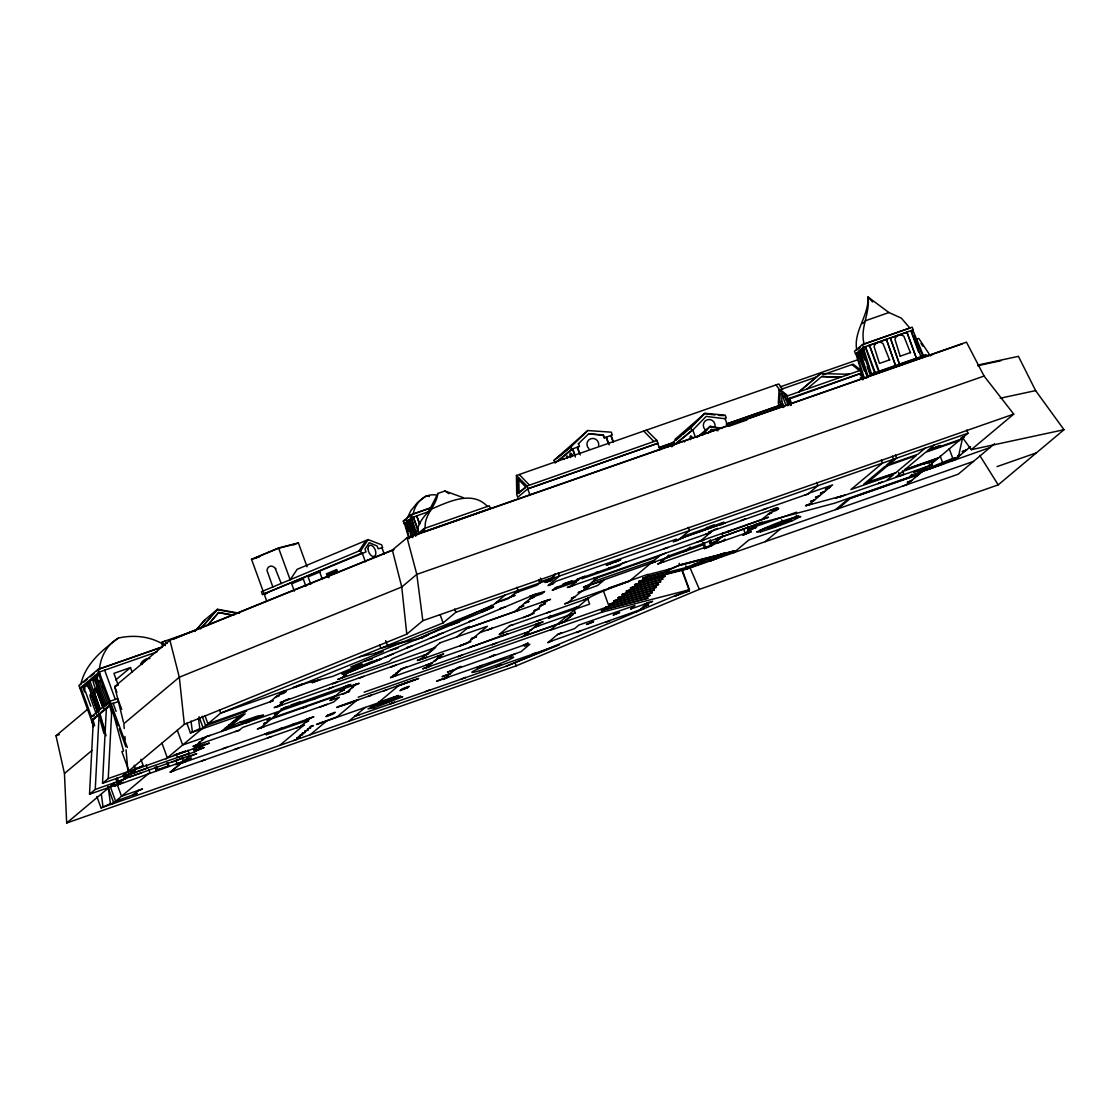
<?xml version="1.0" encoding="UTF-8"?>
<svg xmlns="http://www.w3.org/2000/svg" width="1120" height="1120" viewBox="0 0 1120 1120"><rect width="100%" height="100%" fill="white"/><g stroke="black" fill="none" stroke-linecap="round" stroke-linejoin="round"><path stroke-width="1.5" d="M889.686 359.856L879.438 363.426L874.062 346.556A5.642 5.53 50 0 1 882.952 343.448L889.56 359.954M900.186 356.244L894.95 339.262A5.642 5.53 50 0 1 903.826 336.154L910.434 352.66M845.824 374.584L849.282 374.304L820.582 373.562L816.508 376.978L779.086 390.068L778.302 403.2L779.31 405.986L782.404 404.894M779.31 405.986L780.78 404.754L779.758 401.968L780.178 393.036L785.372 397.264L786.38 400.05L860.538 373.506L862.848 379.876M783.902 407.246L781.732 401.282L782.068 393.834M109.214 787.346L89.516 794.234L93.198 722.932M89.516 794.234L95.242 789.432L99.12 714.644L104.468 729.358M130.088 773.696L102.508 783.342L106.372 708.554M102.508 783.342L108.234 778.54L111.832 708.974M416.556 534.324C417.452 523.838 424.172 514.794 432.39 508.634C449.092 501.578 472.346 490.126 487.508 506.52M96.782 671.23L99.456 668.99C100.73 656.544 107.282 644.168 118.51 638.022C133.462 634.704 149.968 636.174 163.156 644.35M856.8 350.266C853.034 331.422 869.036 315.938 867.986 296.996L888.93 312.536L901.39 318.164L909.874 328.09L864.178 344.078C859.572 328.132 870.38 313.18 867.986 296.996L872.578 301.966M935.634 465.962L930.972 467.838L958.328 457.17L962.808 436.926M409.836 516.936L413.182 514.122C414.96 503.3 424.102 493.206 435.862 494.97M80.738 684.684C85.19 663.866 102.298 650.006 118.51 638.022M463.498 497.756L444.948 490.98L437.878 493.444C436.436 506.282 423.64 514.794 425.292 528.276L417.648 534.688M406.49 519.736L410.83 510.734L417.34 502.698L425.628 496.16L429.436 496.37M428.512 511.882L437.878 493.444M545.72 581.77L551.81 580.062L544.88 582.484L548.268 579.642L552.216 578.256L555.03 573.888M552.216 578.256L555.296 574.336M358.904 551.054L365.904 540.54M361.158 550.102L368.158 539.602L381.668 544.838L382.676 547.624L378.14 548.786L377.118 546L369.278 542.682L364.994 549.122L366.016 551.908L262.444 594.496L261.436 591.71L361.158 550.102L360.444 550.284L361.466 553.07M681.884 569.03L689.416 589.722L602.014 612.192L550.06 630.35L576.044 608.58L548.464 618.212L550.424 615.482M650.538 563.444L666.498 557.704L668.668 555.044M666.498 557.704L668.528 555.996L759.472 523.25L834.862 503.118L909.636 476.98L911.778 474.362M194.796 631.512L204.778 619.948L217.504 609.28L239.456 613.27M196.35 629.86L205.226 619.584M200.438 628.922L217.07 609.644L237.328 613.34M201.992 627.27L217.504 609.28M207.41 625.464L218.68 612.472L233.856 615.23M207.592 625.31L218.68 612.472M702.45 435.274L710.206 426.286L722.022 428.428M708.05 433.328L711.368 429.478L718.116 430.71M674.968 439.39L705.012 413.294L725.242 415.198L726.264 417.984L724.374 418.67L706.146 416.402L693.35 429.52L671.706 446.782M691.32 427.28L704.564 413.672L714.966 414.932M683.564 433.776L705.012 413.294M578.48 443.66L579.502 446.446L571.62 449.19L555.114 463.036L554.092 460.25L587.776 430.542L611.31 432.18L612.332 434.966L604.128 437.99L603.12 435.204L588.574 433.86L603.442 434.938L604.45 437.724M556.92 458.458L571.788 445.998L587.776 430.542M578.172 443.926L588.882 433.594M820.582 373.562L798.854 391.93L816.508 376.978M841.232 377.202L821.674 376.544L806.708 389.186M162.512 646.828L98.126 669.326L78.904 685.454L93.268 725.158M83.412 682.444L87.416 679.084M90.09 676.844L94.108 673.484M79.912 688.24L99.148 672.112L156.926 651.924M100.016 709.072L90.09 681.45L82.782 686.798C87.64 702.198 81.256 677.026 89.236 688.562M97.342 675.36L95.774 675.92L106.386 705.096L105.112 706.174L94.5 676.984L99.106 673.106M83.72 686.784L86.394 684.544M88.816 682.514L99.764 673.33M115.752 679.91L130.466 667.576L132.09 672.056M977.97 365.05L1018.416 356.342L1035.608 390.6L1064 429.716L998.2 484.876L699.37 589.358L516.32 665.798L66.668 823.004L64.456 773.5L56 735.77L88.004 708.932M962.164 437.108L971.292 449.68L1013.74 414.106L984.074 376.054L966.462 342.146L407.064 537.726L392.35 550.06L169.904 640.276L114.716 686.532L123.438 722.148M90.538 717.43L109.774 701.302L117.684 698.656L121.744 709.38M118.286 701.652L110.782 704.088L91.56 720.216L93.366 726.922M93.38 719.446L109.816 705.67M98.868 715.036L100.142 713.972M106.134 708.96L107.408 707.882M64.456 773.5L91.994 750.414M407.526 522.732L404.292 523.866L403.284 521.08L410.872 514.71L431.914 507.36M404.292 523.866L411.88 517.496L410.872 514.71M405.706 523.362L411.88 518.196M66.668 823.004L114.94 782.544M122.206 776.454L184.352 724.36L406.784 634.144L422.828 620.69L1013.74 414.106M201.46 745.822L200.186 746.886L209.342 743.064L127.708 772.226L136.85 768.404M117.068 782.11L126.224 778.288L117.068 782.11L115.878 778.848M143.262 765.73L134.106 769.552L143.262 765.73L140.896 759.22M117.096 784.588L135.814 768.894M132.202 773.262L133.476 772.198L124.32 776.02L189.14 753.452L187.95 750.204M416.906 534.548L423.962 528.612L489.342 505.764L490.364 508.55L424.984 531.398L423.962 528.612M123.522 782.278L114.366 786.1L184.982 760.788L175.826 764.61L177.1 763.546L175.91 760.284M129.948 776.888L141.638 772.8M96.866 796.474L101.024 807.884L110.418 803.67L108.178 786.492M186.872 723.156L190.428 732.942L199.822 728.714L198.478 718.41M110.418 803.67L109.774 804.202L113.708 802.83L107.912 786.912M199.822 728.714L199.192 729.26L203.112 727.874L199.052 716.73M112.434 803.894L149.884 772.506L148.708 769.286M166.054 758.94L220.682 713.146L443.114 622.93L455.854 612.262L967.974 433.216L966.798 429.968M166.95 762.79L168.14 766.052L157.514 769.944L156.324 766.696M132.65 795.27L138.544 790.328M185.626 751.478L173.544 755.496M203.154 737.856L202.524 738.388L205.674 737.282M200.06 743.918L195.608 745.71L206.822 736.316L210.252 735.364M171.038 771.708L190.596 755.314L123.648 779.086M176.26 754.292L177.45 757.54L189.14 753.452M183.512 760.872L182.238 761.936L191.38 758.114L183.512 760.872L182.322 757.61M194.838 751.366L203.994 747.544L194.838 751.366L193.648 748.118M188.37 754.096L194.67 751.898L201.992 745.752M242.802 712.754L245.098 710.836M174.454 770.476L170.002 772.282L180.446 763.532L306.32 719.614M185.178 761.88L181.748 762.832M221.284 731.514L240.45 715.456M224.434 730.408L225.064 729.876L221.914 730.982M243.6 714.35L239.806 715.988M226.002 729.862L245.168 713.804L190.428 732.942M554.092 460.25L571.788 445.998M517.944 493.444L525.686 486.948L517.58 478.562L517.944 493.444L525.574 487.62M516.446 475.468L526.904 485.926L527.926 488.712L517.734 497.252L516.712 494.466L516.446 475.468L778.778 383.95L782.684 389.312M269.402 702.338L277.704 695.38L284.018 693.168L286.174 691.362L279.874 693.56L282.128 691.67M235.522 731.514L238.952 730.562L242.634 727.468L270.214 717.822L267.036 720.496L349.608 691.32L346.458 692.412M245.7 722.974L249.648 721.602M557.928 461.244L572.74 448.84A874.482 160.496 70.7 0 0 575.008 455.014M201.544 761.012L205.478 759.64M285.292 690.564L281.498 692.202M222.992 748.664L226.926 747.278M280.518 704.326L281.89 703.752M282.086 704.872L277.522 706.776L285.362 700.196L289.31 698.824L288.666 699.356M234.528 749.476L238.476 748.104M264.404 726.544L259.952 728.35L285.166 707.21L288.596 706.272M290.85 705.096L300.426 701.68M264.754 734.062L269.206 732.256L266.14 734.818L303.968 721.588L307.02 719.026L313.852 716.772L306.502 719.46M302.484 708.106L306.432 706.72M312.676 699.566L316.61 698.18M267.526 737.94L271.46 736.568M280.182 728.658L282.408 727.888M329.364 688.338L328.734 688.87L333.298 686.966M337.106 681.856L280.154 702.646L284.088 701.274M341.558 678.118L348.138 672.602L535.304 594.286L544.684 591.444L541.926 593.754L531.398 597.562M292.796 724.248L295.022 723.478M319.55 707.266L333.592 702.058L339.318 697.242L329.868 700.546L348.208 685.174L343.756 686.98M296.576 727.79L300.006 726.838L310.954 717.654M327.278 704.256L257.32 729.036L261.1 727.398M333.018 699.454L333.648 698.922L330.498 700.014M359.646 677.754L359.002 678.286L363.58 676.382M279.664 745.43L304.234 724.822L301.084 725.928M341.88 694.33L345.31 693.378L356.524 683.984L352.072 685.79M293.636 740.544L296.8 739.438M530.054 495.25L527.73 488.88L657.916 443.268L656.908 440.482L646.45 430.024M320.446 723.086L321.202 722.442M329.868 715.176L332.024 713.37M340.69 706.104L414.988 679.63L413.966 680.484M310.184 734.762L326.746 720.874M391.902 666.484L391.258 667.016L395.836 665.098M358.162 697.2L550.83 629.706M364.154 692.174L609.014 606.312L603.218 590.394M368.186 696.5L371.518 695.044L370.944 695.534M402.472 668.444L392.28 676.984L431.676 663.208M666.708 447.328L691.768 426.902M668.08 446.754L671.958 443.506M675.822 440.258L680.988 435.932M406.658 666.862L400.26 669.536L443.702 653.912L437.29 656.586L438.186 655.844M675.654 444.038L692.776 429.688M424.144 655.2L423.514 655.732L427.448 654.36L435.722 647.416L332.528 683.76L336.462 682.388M383.6 691.11L386.932 689.668L386.358 690.144M348.796 721.266L365.344 707.378M358.47 715.078L359.1 714.546L355.166 715.918M491.288 605.556L492.268 605.304L419.062 638.372M505.162 595.014L487.704 609.658L350.7 666.974L362.208 664.02L332.514 676.452L306.684 683.088L220.682 713.146L219.492 709.898M456.918 636.902L469.406 626.43L392.28 658.7L388.836 661.584L337.624 679.49L342.202 677.586M500.976 600.838L495.026 603.512M501.606 600.628L500.836 601.258L508.396 598.612L518.084 590.506L516.88 587.23M697.284 437.122L710.206 426.286M724.066 415.604L718.424 415.352M441.868 654.668L425.95 668.024L430.528 666.106M438.662 658.126L436.45 659.204M711.368 429.478L714.364 430.416M725.018 418.446L727.916 426.412M519.26 591.43L514.696 593.348M440.706 657.566L441.35 657.034L437.094 658.672M393.708 697.466L394.478 696.822M403.144 689.57L405.3 687.75M389.984 704.06L394.562 702.156L393.918 702.688M553.42 577.248L541.604 581.378L537.012 585.228L515.326 592.816M486.962 630.35L492.45 628.054L491.68 628.698M458.752 656.236L458.122 656.768L462.7 654.864M468.944 647.696L473.522 645.778M547.862 581.434L547.232 581.966L551.166 580.594L554.554 577.752M472.878 646.324L504.364 634.69L503.09 635.754M514.066 612.094L535.304 594.286L529.732 596.246L532.084 595.644M518.644 610.19L466.914 628.516M862.386 323.624L866.082 320.53L888.93 312.536M425.432 691.67L430.01 689.752L429.38 690.284M448.476 677.068L443.254 679.518L457.268 667.772L461.202 666.4L459.928 667.464M552.958 589.904L556.164 588.784M558.138 586.74L552.174 590.17L572.74 582.988M503.608 632.716L499.156 634.522L509.852 625.548L513.282 624.596M779.086 390.068L786.828 396.046L787.85 398.832L786.38 400.05M523.11 617.708L534.1 613.116L527.842 616.056M492.898 644.294L492.254 644.84L496.832 642.922M507.024 634.382L507.654 633.85L503.72 635.222M791.308 405.202L788.998 398.832L787.612 399.616L789.264 404.432M781.48 405.132L782.74 404.068L780.78 404.754M572.558 583.324L576.352 581.686M821.674 376.544L839.58 377.16M460.894 679.266L465.458 677.362L464.828 677.894M574.518 584.962L570.066 586.768L581.014 577.584L584.962 576.212L581.91 578.774L619.724 565.544L622.776 562.982L626.206 562.03M478.016 666.736L476.742 667.814L481.95 665.364M489.482 657.132L494.69 654.682L493.416 655.76M862.526 344.498L854.504 351.218L855.526 354.004L863.548 347.284L913.178 329.924L912.17 327.138L862.526 344.498L863.548 347.284M858.018 349.23L860.482 347.172M537.096 621.012L541.03 619.626M546.77 612.892L550.718 611.52M857.486 353.318L863.184 348.544M871.598 374.234L863.226 347.55L865.508 346.584L875.266 372.694L870.968 374.766L862.582 348.082M595.938 572.614L598.164 571.844M525.07 633.052L524.426 633.584L528.374 632.212M535.262 624.512L539.826 622.594L523.908 635.95L563.304 622.174L573.496 613.634M522.088 636.706L528.486 634.032L527.604 634.788M527.744 631.96L527.114 632.492L528.682 631.946M611.66 563.08L606.298 565.264L620.83 559.622L614.964 562.24L615.594 561.694M594.188 578.088L593.432 578.718L598.164 577.066M585.48 586.418L584.836 586.95L603.75 580.342L597.632 585.466L578.088 592.606L581.238 591.5M539.868 625.268L533.47 627.942M548.464 618.212L550.886 616.182M588.112 585.494L598.92 576.436M608.552 568.204L610.778 567.434M567.742 602.826L581.882 590.968M583.058 590.562L589.176 585.438M496.342 666.876L500.92 664.958L500.276 665.49M511.504 655.032L510.23 656.096L515.438 653.66M522.97 645.428L528.178 642.978L524.356 646.184L529.872 644.252L520.954 651.728L436.66 681.198L445.172 677.908M574.518 607.922L577.948 606.97L588.644 598.01L584.192 599.816M860.538 373.506L859.264 374.57L861.91 372.932L860.888 370.146L853.146 364.168L822.962 374.724M559.118 623.77L565.516 621.082L564.634 621.838M569.814 614.796L568.918 615.538L575.33 612.864L574.168 609.686M906.948 332.262L916.51 358.526L906.948 332.262L890.554 337.988M860.006 374.318L860.636 373.786L862.47 378.518M912.226 330.722L912.856 330.19L923.608 356.048L922.964 356.58L914.242 335.58M531.804 654.472L536.368 652.568L535.738 653.1M551.95 640.892L547.764 642.726L558.208 633.976L561.624 632.786L560.868 633.416M865.704 378.406L870.786 374.136L925.946 354.858L923.398 356.986M664.02 548.814L667.968 547.442M509.348 625.982L588.14 598.43A38.206 2.604 -20 0 1 629.328 581.224L660.898 554.764M665.63 553.112L660.128 555.408M577.556 631.946L576.786 632.576L580.972 630.742M659.47 563.262L665.826 557.914M668.71 569.324L669.284 570.906L647.85 576.422L647.78 574.406L608.65 588.084M589.876 623.28L590.646 622.636M663.152 562.086L664.034 561.344L657.636 564.018L745.15 533.316L755.37 524.748M670.026 556.332L663.614 559.006L703.36 544.796M592.242 622.454L593.012 621.81M707.77 527.1L706.272 527.772M682.416 552.118L686.196 550.48M685.566 551.012L690.312 547.036M705.782 534.212L709.73 532.84M696.514 542.374L701.092 540.456M613.886 614.502L613.13 615.146L619.668 612.486L613.76 614.614M606.578 621.796L605.808 622.44L609.98 620.606M615.482 614.32L616.252 613.676M704.396 539.616L699.818 541.534L713.818 529.788L717.766 528.402L717.122 528.948M725.214 522.942L720.776 524.748L723.828 522.186L686.014 535.402L682.948 537.964L679.014 539.336M630.98 608.902L634.928 605.472L578.858 625.072L574.644 628.6L557.452 634.62M702.842 542.206A775.236 760.242 50 0 1 704.41 548.604L712.586 545.216L711.41 541.982M710.038 543.886L718.228 540.484L710.038 543.886A775.236 760.242 50 0 0 709.268 540.68M722.806 533.176L721.714 534.1L768.502 517.202L567.364 587.496L571.144 585.858M711.662 545.02L721.882 536.466M726.838 532.308L728.42 531.216M741.16 520.548L745.738 518.63L745.094 519.162M712.852 544.614L723.058 536.046M728.014 531.888L729.106 530.978M712.586 545.216L704.396 548.604M723.856 535.766L715.666 539.168L762.454 522.27L754.278 525.672M728.812 531.622L729.904 530.698M732.354 529.844L727.79 531.748M635.586 611.646L634.83 612.29L638.246 611.1L648.69 602.336L644.504 604.17M718.298 542.808L723.324 540.61M722.498 541.212L725.046 539.084M723.814 540.876L724.71 540.134M763.042 509.712L766.976 508.34M770.7 510.216L775.278 508.298L772.38 510.734L778.68 508.522L776.524 510.342L770.21 512.54L761.908 519.512M760.326 520.604L761.418 519.68M765.058 518.406L765.688 517.874L762.538 518.98M751.198 531.72L743.008 535.108L751.198 531.72A775.236 760.242 50 0 1 749.728 528.752M804.79 495.124L808.738 493.738L683.648 537.376M807.436 494.438L817.88 485.688L816.69 482.426M765.184 541.702L780.472 528.892M845.068 494.858L840.49 496.762L932.33 464.688L931.154 461.44M884.772 466.578L863.716 484.232L895.272 473.186L916.328 455.546L884.464 466.844M835.618 509.6L848.442 498.862L919.352 474.068M887.922 465.472L868.266 481.95L895.79 472.766M889.378 464.254L896.672 458.136L895.51 454.958M837.984 508.774L850.43 498.358L918.974 474.39M878.99 482.986L878.36 483.532L882.938 481.614M886.872 480.242L893.494 474.684L850.906 489.58L882.49 463.106L881.328 459.914M925.078 448.21L917.798 454.314L886.228 465.346L893.522 459.242L892.36 456.064M895.902 477.078L902.524 471.534L936.124 459.396M934.318 444.976L927.038 451.08L960.694 439.32M924.7 463.386L934.934 459.802M909.636 476.98L912.184 474.838L943.698 463.82L946.246 461.692M902.594 486.192L907.172 484.274M906.528 484.806L923.09 470.932M967.974 433.216L929.768 465.234L928.592 461.986M925.456 470.106L930.034 468.202L929.39 468.734M950.67 461.286L955.248 459.382M954.604 459.914L970.494 446.586M994.518 443.786L958.216 474.208L686.952 569.044L638.764 581.392L639.338 582.988L664.902 576.408L664.328 574.826L667.03 573.692L666.456 572.096L642.908 578.144L643.496 579.74L688.758 568.176L728.882 552.846L678.748 565.726L666.33 570.92M777.252 524.65C774.074 526.414 785.036 522.046 779.1 523.95M794.472 517.174L784.196 521.696M786.66 521.066L798.686 515.704M791.77 520.94L800.758 516.558C785.386 518.644 770.686 525.462 756.644 531.986L760.578 531.846L775.138 527.268L791.77 520.94L791.196 519.344M565.362 583.24L564.368 583.828L565.124 583.674M938.042 446.754L939.036 446.152L936.894 446.74M379.078 703.794L367.99 708.862L374.234 707.854L402.654 696.738L396.41 697.732L379.078 703.794L378.504 702.198M375.984 705.208L396.97 697.088M387.828 701.316L400.498 695.87M592.886 621.922L593.614 621.6L586.474 624.47L592.62 622.132M266.84 601.384L251.524 559.286L278.572 547.974L298.368 542.892L307.062 566.762M293.594 544.88L298.368 542.892M368.158 539.602L297.164 569.31L290.164 579.81L278.572 547.974M294.35 591.178L291.662 583.8L303.73 578.816M310.786 584.234L308.098 576.842L320.166 571.872M336.196 571.102L327.824 574.602L328.958 577.71M318.654 680.008L312.214 682.696L321.006 679.406M421.89 637.658L428.078 635.068L425.25 635.796M393.176 653.996L386.666 656.6M665.77 570.85L679.7 564.914L735.014 550.69L711.522 560.532L710.808 560.714L733.348 551.278L679.448 565.138M666.456 572.096L669.284 570.906M725.158 552.566L685.594 567.658L665.882 572.726M662.186 577.556L662.774 579.138L635.194 586.236L634.62 584.64L664.902 576.408M660.058 580.272L660.646 581.868L631.05 589.47L630.462 587.888L662.774 579.138M657.93 583.002L658.504 584.598L626.892 592.718L626.318 591.122L660.646 581.868M655.802 585.732L656.376 587.328L622.748 595.966L622.174 594.37L658.504 584.598M653.66 588.462L654.248 590.044L618.604 599.214L618.03 597.618L656.376 587.328M651.532 591.178L652.106 592.774L614.46 602.448L613.872 600.866L654.248 590.044M649.404 593.908L649.978 595.504L610.302 605.696L609.728 604.1L652.106 592.774M647.262 596.638L647.85 598.234L606.158 608.944L605.584 607.348L649.978 595.504M647.85 598.234L601.426 610.596L602.014 612.192M811.762 503.734L806.19 505.68L841.134 496.23L835.562 498.176L838.796 496.832M101.024 807.884L506.366 666.162L689.416 589.722M681.688 569.618L689.402 590.828L675.262 596.008L678.496 594.664L676.172 595.252M173.18 639.268L394.002 549.71M375.354 653.24L492.282 605.822M296.352 686.7L383.208 651.476L359.632 656.796M566.846 582.638C554.68 587.608 572.712 581.308 569.87 581.616M935.256 447.342L932.778 448.518L940.646 445.55L931.168 449.134L936.908 447.342M932.33 464.688L913.528 472.248L918.918 470.428M958.328 457.17L952.77 458.374L927.262 468.636L917.056 470.834M932.372 467.53L928.844 468.958L934.234 467.138M506.366 666.162L559.37 644.84L354.522 716.45M775.236 525.098L779.716 523.39M776.062 525.098L783.636 522.214M171.752 762.244L184.296 757.512M566.524 582.722L569.03 581.826M566.02 583.618L572.264 580.93L568.484 582.05M868.364 345.744L885.794 339.654M912.856 330.19L910.896 330.876L918.652 352.226M857.122 353.444L860.328 352.324M413.182 514.122L432.306 507.43M780.192 386.876L857.724 359.772M915.474 339.584L918.778 338.422L930.37 355.824M429.702 511.266L411.656 517.692L416.612 534.422M403.284 521.08L406.518 519.946M526.722 486.094L656.908 440.482M900.326 356.132L910.56 352.548M786.646 396.2L860.888 370.146M527.926 488.712L657.916 443.268M787.85 398.832L861.91 372.932M779.758 401.968L781.732 401.282M859.908 374.038L860.636 373.786M659.092 447.524L673.82 442.386M726.18 424.074L781.816 404.628M659.834 447.398L674.464 442.288M726.488 424.088L779.128 405.692M782.11 404.6L781.368 404.866L781.998 404.32L783.104 407.526M860.286 377.874L863.562 376.726M879.648 371.42L895.972 365.708M899.234 364.574L917.182 358.288M410.046 536.956L962.346 343.868M728.84 426.286L747.012 419.93M162.274 647.136L162.106 642.082L195.776 630.308M99.456 668.99L162.414 646.982M94.5 676.984L96.068 676.424M130.466 667.576L113.918 673.358L118.272 685.3M86.324 685.566L80.808 687.498L91.434 716.674L94.192 715.708M100.912 680.302C96.908 685.65 95.9 672.77 99.96 675.108M984.074 376.054L416.808 574.378L401.758 587.006L179.312 677.222L123.816 723.73L124.236 728.532M117.082 685.706L114.716 686.532L116.872 692.454M95.186 718.312L92.82 719.138L94.64 725.858M56 735.77L59.304 734.608M709.338 526.554L714.07 524.888M510.384 596.96L515.116 595.294L496.244 602.49M808.962 493.164L832.594 484.904L809.424 504.322L805.49 505.708L810.054 503.79M959.238 440.538L925.582 452.312L904.316 470.036L938.182 458.192M683.97 537.11L721.784 523.894M679.518 538.916L683.466 537.544M548.632 585.116L553.35 583.464M606.928 564.732L620.326 560.042M673.904 541.31L678.636 539.658M829.92 487.144L825.356 489.048L829.29 487.676M488.922 608.636L493.654 606.984L481.516 612.248M824.964 491.302L820.386 493.22L824.32 491.834M712.544 530.852L708.61 532.224L777.798 507.738L774.004 509.362M622.076 563.57L576.982 579.432L580.132 578.34M622.272 563.416L710.514 532.56M534.674 594.832L538.608 593.446M578.9 579.362L554.932 587.874M819.994 495.474L815.416 497.378L819.35 496.006M768.586 513.912L771.736 512.806L767.956 514.444M572.488 583.198L575.722 582.232M530.39 598.416L534.324 597.03L529.76 598.948M815.024 499.632L810.446 501.536L814.394 500.164M572.292 584.766L574.658 583.94M904.82 469.602L938.686 457.772M525.154 602.798L529.102 601.412L524.524 603.33M597.394 577.71L659.372 556.038M934.668 459.844L923.79 464.1M966.7 449.778L962.122 451.682L966.07 450.31M519.932 607.18L523.866 605.808L519.288 607.712M592.298 581.98L654.276 560.308M755.272 526.652L796.544 512.218M958.342 455.49L960.974 454.58M588.868 584.85L583.38 587.146L655.578 561.54L650.846 563.192M957.712 456.022L960.33 455.112M467.11 628.362L548.086 600.054L530.264 614.992L479.752 632.646M662.97 560.322L660.758 561.4L662.326 560.854M276.08 696.738L279.23 695.632L275.45 697.27M990.066 447.524L918.512 472.85L922.446 471.464M347.508 673.134L343.56 674.52L351.358 671.258M918.442 474.838L913.864 476.742L917.798 475.37M270.032 701.806L273.182 700.714L207.942 723.828L204.96 715.638M344.33 675.808L346.5 675.136L342.804 677.082M243.446 712.222L246.596 711.116L205.66 725.746L202.174 716.198M575.134 596.624L571.34 598.262L574.49 597.17M911.82 480.382L907.242 482.286L911.19 480.914M568.372 602.294L564.592 603.918L629.328 581.224M236.936 718.396L240.086 717.29L236.292 718.928M973.504 461.398L748.958 539.91L733.67 552.72L733.096 551.124M642.908 578.144L647.85 576.422M233.1 721.616L236.25 720.51L232.456 722.148M278.782 705.712L274.218 707.63L428.092 653.828M638.764 581.392L643.496 579.74M229.264 724.822L232.414 723.716L228.634 725.354M634.62 584.64L639.338 582.988M703.752 560.686L692.874 564.942M225.428 728.028L228.578 726.936L224.798 728.574M284.032 708.176L280.868 709.282L350.84 684.502L347.06 686.14M630.462 587.888L635.194 586.236M499.674 634.088L578.452 606.55M355.376 684.95L359.156 683.312L182.672 745.01L177.352 730.394M400.246 670.32L398.034 671.398L399.602 670.852M439.642 656.544L441.21 655.984L438.998 657.076M626.318 591.122L631.05 589.47M278.292 712.978L274.512 714.616L277.662 713.51M341.32 690.942L344.47 689.836L340.69 691.474M573.51 609.756L589.624 604.128L587.44 598.15M202.706 739.76L201.67 740.25L202.454 739.984M352.408 687.428L353.192 687.148L352.156 687.638M397.698 672.448L395.486 673.54L397.054 672.98M436.772 658.938L543.13 621.754L538.552 623.672M199.976 742.056L198.94 742.546L199.724 742.266M349.678 689.724L350.462 689.444L349.426 689.934M622.174 594.37L626.892 592.718M395.15 674.59L392.938 675.668L394.506 675.122M434.546 660.814L436.114 660.268L433.902 661.346M272.566 717.78L335.594 695.744M196.756 744.758L192.976 746.396L239.456 730.142M618.03 597.618L622.748 595.966M432.32 662.676L425.908 665.35L431.424 663.432M534.1 627.41L575.33 612.864M997.01 466.62L1036.406 452.844M531.874 629.272L529.662 630.364L531.23 629.804M571.27 615.496L572.838 614.95L570.626 616.028M267.47 722.05L263.676 723.688L266.84 722.596M613.872 600.866L618.604 599.214M174.454 754.936L185.486 751.086M108.234 778.54L127.932 771.652L126.056 749.798M427.224 666.946L422.646 668.864L529.326 631.414M568.722 617.638L570.29 617.078L568.078 618.17M609.728 604.1L614.46 602.448M526.778 633.542L524.566 634.634L526.148 634.074M566.174 619.766L567.742 619.22L565.53 620.298M605.584 607.348L610.302 605.696M128.492 775.04L147.336 768.11L146.146 764.848M601.426 610.596L606.158 608.944M130.718 776.244L124.418 778.456L123.228 775.166M95.242 789.432L122.822 779.786M358.876 699.37L337.512 706.846L336.756 707.49L356.454 700.602L336.966 716.94L316.498 724.458L397.656 696.094L398.412 695.45L378.714 702.338L398.202 686L418.67 678.468L397.236 685.958M526.904 644.042L447.482 672.126L455.364 669.368M305.508 722.036L308.658 720.93L304.864 722.568M630.714 609L652.652 601.328L647.374 603.442M331.268 714.014L327.32 715.386L335.188 712.264L333.018 714.084L325.92 716.562L330.624 714.546M404.544 688.394L409.248 686.378L402.15 688.856L399.98 690.662L407.834 687.554L403.9 688.926M450.576 673.372L442.064 676.662L449.946 673.904M170.52 771.862L303.604 725.354M643.734 606.494L648.466 604.828L643.188 606.956M639.562 609.994L644.28 608.342L548.534 642.082M370.524 706.762L381.528 703.514M137.9 790.86L142.478 788.956L121.52 796.278L117.376 784.91M133.28 794.738L137.228 793.352L115.626 801.22L110.306 786.604M763.504 528.794L769.37 526.946M769.706 527.198L760.004 530.25L760.578 531.846M295.022 544.054L278.054 548.422L254.87 558.124L259.49 556.934M251.524 559.286L256.466 558.012M272.916 587.104L266.952 570.36A5.642 4.62 75.6 0 1 274.204 567.322L275.842 568.638M281.288 583.604L275.38 568.764M267.428 593.068L264.124 593.922L362.166 552.888L365.428 561.848M262.444 594.496L267.344 593.25M505.722 606.676L500.136 608.622L502.502 608.02M456.47 622.72L459.298 621.992L450.296 625.31M647.262 574.826L670.6 568.834M474.53 619.724L468.944 621.67L471.31 621.068M415.842 639.73L423.78 637.168L380.828 648.2L379.638 644.924M443.338 632.772L437.752 634.732L440.118 634.116M437.864 635.054L438.578 634.886M437.612 635.278L438.312 635.096L431.816 637.714M430.136 638.288L430.85 638.106M393.302 649.152L398.02 647.948L390.082 650.51M412.132 645.82L406.56 647.78L408.912 647.178M367.542 659.932L372.26 658.728L364.322 661.276M392.462 654.178L393.428 653.772M385 657.188L385.7 657.006M380.94 658.882L375.368 660.828L377.72 660.226M682.64 592.55L689.402 590.828M403.144 641.97L387.436 645.526L385.644 640.612M977.606 365.722L1001.196 360.64M1000.216 398.23L1035.608 390.6M960.946 437.92L964.292 437.206M971.292 449.68L1064 429.716M924.224 355.516L931.812 355.292M709.576 426.818L718.004 428.358M218.484 612.64L231.98 615.09M444.948 490.98L448.952 493.71M851.97 364.588L859.516 370.72M780.276 389.648L787.822 395.794M643.692 430.99L653.954 441.602M519.204 474.516L529.48 485.128M164.864 641.116L167.034 643.454M162.106 642.082L165.368 645.582M776.02 384.916L779.926 390.278M921.004 343.406L922.824 346.15M979.748 455.42L998.2 484.876M689.906 567.518L699.37 589.358M514.962 662.676L516.32 665.798M98.126 669.326L127.386 747.558M419.776 523.936L416.71 515.816L419.454 524.16M418.208 529.998L413.308 517.006L418.418 531.874M911.204 330.61L920.962 356.72M879.2 371.322L869.456 345.212L878.094 370.104M949.214 448.588L952.77 458.374M940.226 456.12L942.536 462.49M865.2 346.864L874.748 373.128M869.316 368.354L863.38 351.624A5.642 1.036 70.7 0 1 863.016 349.076M870.786 374.318L861.812 349.692L859.852 350.378L868.224 377.062M864.766 360.066L861.182 350.224L859.208 350.91L867.594 377.594M867.16 366.632L869.554 373.212M902.594 471.072L903.784 474.32L899.206 476.238L899.85 475.706L898.66 472.444M865.942 371.182L860.006 354.452A5.642 1.036 70.7 0 1 860.762 352.086M867.412 377.146L858.438 352.52L856.478 353.206L864.332 378.224M858.41 354.69L864.374 371.112M789.628 398.3L791.364 403.074M788.354 399.364L789.516 402.542M796.236 515.116L796.824 516.712M781.69 519.694L782.264 521.29M774.55 525.672L775.138 527.268M748.132 526.596L749.308 529.83L756.392 527.352L748.216 530.754L747.026 527.52M743.414 528.542L745.15 533.316M692.706 429.744L695.408 437.164M690.578 427.322L691.6 430.108M709.422 559.146L710.01 560.742M657.734 443.422L660.044 449.792M688.268 527.324L689.458 530.586L677.992 540.19L673.26 541.856L676.452 539.182L555.898 581.322L552.72 583.996L547.988 585.648L559.454 576.044L558.264 572.768M688.17 566.58L688.758 568.176M685.79 565.866L686.952 569.044M679.126 563.318L679.7 564.914M610.82 435.652L613.186 442.106M606.102 437.304L608.454 443.758M577.22 447.398L578.984 452.242M572.488 449.05L575.386 457.016M570.612 446.404L571.62 449.19M540.414 578.116L541.604 581.378M538.594 579.74L539.756 582.932M454.664 608.986L455.854 612.262M416.108 535.402L414.526 530.656A5.642 1.036 70.7 0 1 414.722 527.632M415.716 536.256L409.78 519.96L408.366 520.45L412.818 535.5M409.234 520.422L414.568 535.094M440.132 614.74L443.114 622.93M411.838 537.39L406.49 522.718L405.076 523.208L409.528 538.258M408.912 531.328L405.944 523.18L404.53 523.67L408.982 538.72M381.976 547.806L384.258 554.106M390.978 700.21L391.566 701.806M389.088 698.824L389.676 700.42M337.834 572.558L336.728 569.506L326.424 573.818L327.53 576.87M373.646 706.272L374.234 707.854M319.69 571.998L322.378 579.39M303.254 578.942L305.942 586.334M194.922 747.04L196.112 750.302M193.48 748.622L194.67 751.898M161.994 743.218L167.328 757.876M167.832 762.93L168.938 765.954L156.198 770.462L155.232 767.34M167.706 763.042L168.952 766.458M156.702 766.374L157.892 769.622M155.106 767.452L156.338 770.868M104.664 670.194L115.29 699.384M113.148 703.262L116.116 711.41M134.204 765.226L135.38 768.488M134.372 768.936L135.562 772.184L134.792 772.828L133.602 769.552M110.404 704.41L114.548 715.806M115.738 719.068L118.104 725.578M119.294 728.84L125.818 746.76M98.252 672.868L109.298 703.43M99.12 680.232L107.968 704.55M128.982 771.162L121.87 751.618L123.522 751.044L110.782 704.088M103.642 706.608L98.924 693.532A8.498 1.554 70.7 0 1 98.994 687.708M103.894 707.966L97.776 689.92A9.8 1.792 70.7 0 1 98.658 686.518M103.39 708.274L96.572 690.816A9.8 1.792 70.7 0 0 94.472 692.58L96.068 698.236M102.76 707.238L97.986 694.204A8.498 1.554 70.7 0 0 94.962 690.144A8.498 1.554 70.7 0 0 95.606 696.192L100.338 709.268M88.508 681.996L99.134 711.186L97.86 712.25L87.234 683.06M98.014 712.894L91.854 696.346A5.642 1.036 70.7 0 0 90.412 697.55L96.362 714.28M117.152 777.784L118.342 781.046M85.484 691.656L90.804 706.244M91.938 719.894L93.716 724.78M788.256 399.084L790.44 405.496M855.834 353.738L863.688 378.756M411.096 518.154L416.052 534.884M407.82 520.912L412.762 537.642M411.74 535.178L411.236 533.414A5.642 1.036 70.7 0 1 411.432 530.39M103.852 688.464L103.362 686.7A5.642 1.036 70.7 0 1 103.166 683.62M109.508 705.166L111.79 713.538M100.604 715.652L106.064 735.77M100.24 720.076L103.88 733.488M407.064 537.726L416.808 574.378L422.828 620.69M392.35 550.06L401.758 587.006L406.784 634.144M169.904 640.276L179.312 677.222L184.352 724.36M191.002 721.028L192.332 731.332M101.36 794.262L102.928 806.288M124.922 736.512L125.188 739.704M518.756 478.156L519.12 493.038M141.834 664.58A8.498 8.344 50 0 1 146.594 660.212M140.658 664.02A9.8 9.618 50 0 1 149.94 658.476M580.3 454.902A874.482 160.496 70.7 0 1 577.472 447.188M613.34 441.602A874.482 160.496 70.7 0 1 611.086 435.428M609.182 444.794A874.482 160.496 70.7 0 1 606.354 437.08M589.05 448.84A5.992 5.866 50 0 1 590.786 438.732A5.992 5.866 50 0 1 598.668 445.48M563.122 459.214A9.8 1.792 70.7 0 1 563.962 459.452M570.724 457.562A8.498 1.554 70.7 0 1 572.544 456.036M570.276 456.834A9.8 1.792 70.7 0 1 572.376 455.07M567.042 458.332A8.498 1.554 70.7 0 1 568.022 457.506M566.552 457.282A9.8 1.792 70.7 0 1 567.7 456.316M785.834 404.726A5.992 1.106 70.7 0 1 783.37 396.788A5.992 1.106 70.7 0 1 785.344 397.81A5.992 1.106 70.7 0 1 787.808 405.748M690.676 438.242A8.498 1.554 70.7 0 1 691.67 437.416M690.452 439.642A9.8 1.792 70.7 0 1 692.552 437.878M684.432 442.022A9.8 1.792 70.7 0 1 684.74 440.818M705.418 429.898A5.992 5.866 50 0 1 707.154 419.804A5.992 5.866 50 0 1 715.036 426.538M710.374 539.756A775.236 760.242 50 0 1 711.144 542.962M704.34 542.892A775.236 760.242 50 0 1 705.502 547.694M756.462 527.324A775.236 760.242 50 0 1 754.992 524.356M863.576 348.6A5.642 1.036 70.7 0 1 864.136 349.258M896.728 336.224A5.642 5.53 50 0 1 898.352 335.328M900.2 335.02A5.642 5.53 50 0 1 902.048 335.342M111.02 786.212L109.746 787.276L118.902 783.454L111.02 786.212M196.84 746.998L195.566 748.062L204.722 744.24L196.84 746.998M188.86 756.392L187.586 757.456L196.728 753.634L188.86 756.392M296.828 737.87L299.978 736.778L296.828 737.87M299.502 735.63L302.652 734.524L299.502 735.63M302.176 733.39L305.326 732.284L302.176 733.39M304.85 731.15L308 730.044L304.85 731.15M307.524 728.91L310.674 727.804L307.524 728.91M310.198 726.67L313.348 725.564L310.198 726.67M391.342 676.998L390.446 677.754L396.858 675.08L391.342 676.998M418.068 659.904L417.312 660.548L426.762 657.244L418.068 659.904M440.118 642.768L419.748 659.848L467.026 643.328L487.396 626.248L440.118 642.768M460.642 645.4L459.872 646.044L470.862 641.452L460.642 645.4M471.8 638.358L471.044 639.002L476.532 636.706L471.8 638.358M541.842 602.014L541.072 602.658L550.522 599.354L541.842 602.014M534.618 610.386L533.848 611.016L539.336 608.734L534.618 610.386M540.554 605.402L539.798 606.032L545.286 603.75L540.554 605.402M584.094 589.12L587.244 588.014L584.094 589.12M586.138 587.412L589.288 586.306L586.138 587.412M886.396 339.29L895.636 365.82L886.396 339.29M890.33 337.918L899.57 364.448L890.33 337.918M772.198 525.938L767.718 528.108L776.93 525.77L789.67 520.436L772.198 525.938M239.974 722.176L228.872 727.23L235.116 726.236L263.536 715.12L257.306 716.114L239.974 722.176M244.552 721.434L241.612 722.778L250.81 719.572L244.552 721.434M383.67 703.066L380.73 704.41L389.914 701.19L383.67 703.066M299.796 684.852L293.356 687.54L302.162 684.25L299.796 684.852M371.63 661.598L341.936 674.03L351.078 671.678L380.772 659.26L371.63 661.598M479.682 670.684A22.078 1.498 -20 0 0 513.282 657.538A22.078 1.498 -20 0 0 485.422 665.868A22.078 1.498 -20 0 0 479.682 670.684M92.988 680.344A5.992 1.106 70.7 0 0 96.516 690.074A5.992 1.106 70.7 0 0 96.096 684.082A5.992 1.106 70.7 0 0 92.988 680.344M368.074 548.842A5.992 3.402 67.3 0 0 374.01 556.514A5.992 3.402 67.3 0 0 373.828 547.358A5.992 3.402 67.3 0 0 368.074 548.842"/></g></svg>
